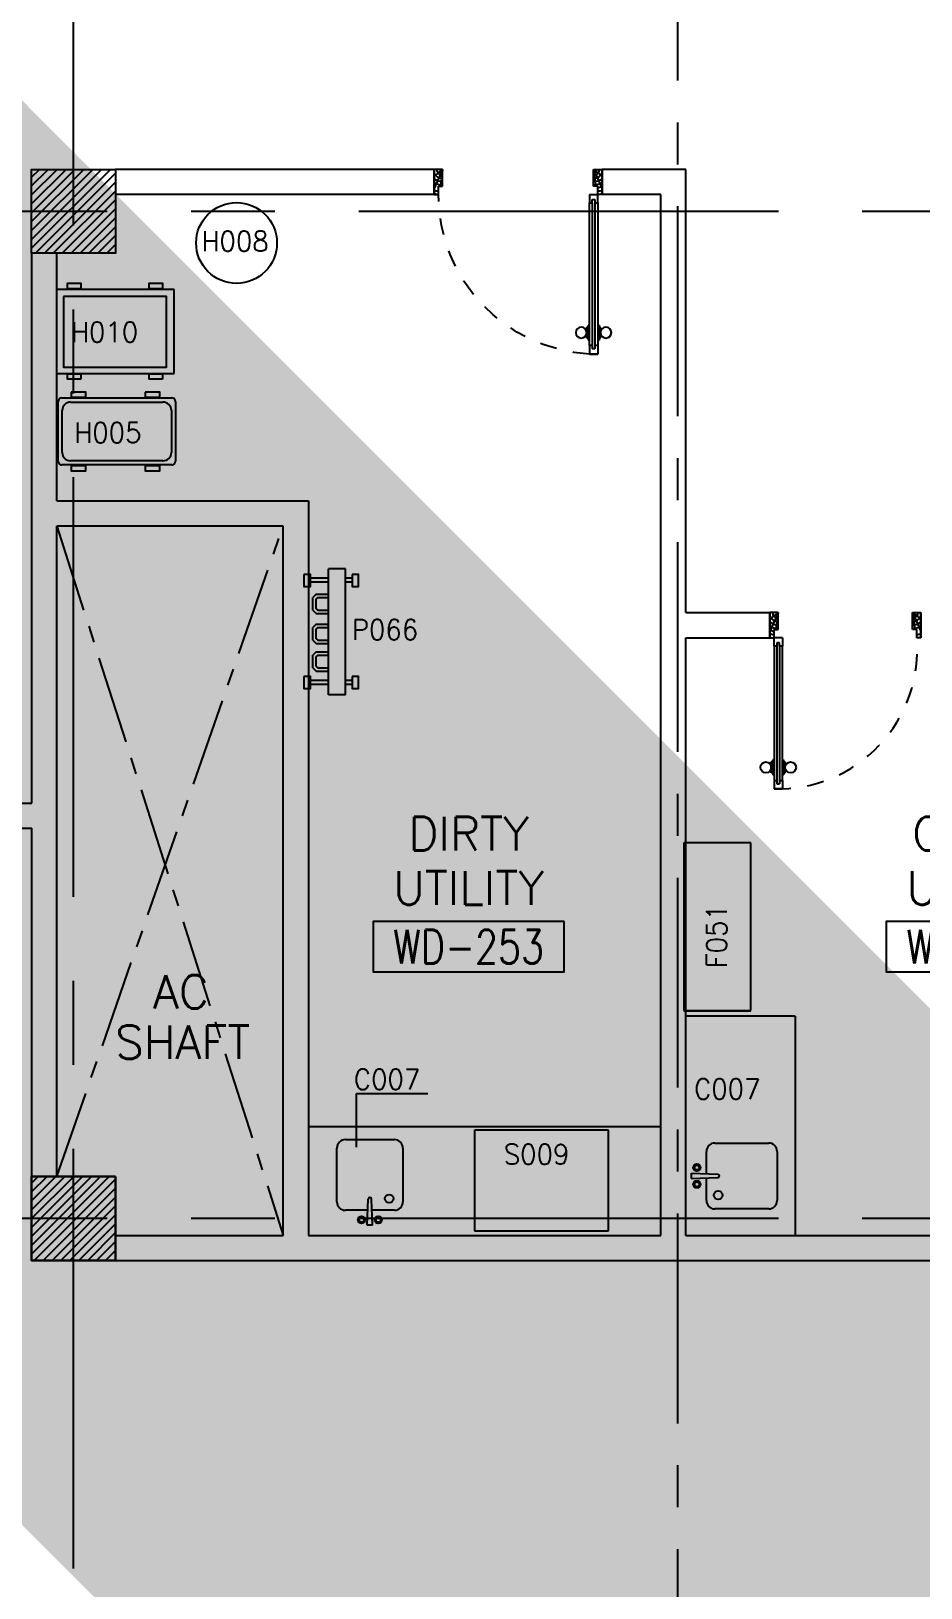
# Model space of a CAD drawing. Extents: x 88852.7 to 88945.7, y 39921.6 to 40001.1.
# Drawn here: x 88920.56 to 88925.86, y 39957.5 to 39966.77 of the extents above; entities that cross this region are included whole.
import ezdxf
from ezdxf.enums import TextEntityAlignment as Align

# ---------------------------------------------------------------- set-up
doc = ezdxf.new("R2010")
doc.units = 0
doc.header["$MEASUREMENT"] = 0
for name, pattern in [('CENTER', [2, 1.25, -0.25, 0.25, -0.25]), ('CENTER2', [1.125, 0.75, -0.125, 0.125, -0.125]), ('CENTERX2', [4, 2.5, -0.5, 0.5, -0.5]), ('HIDDEN', [0.375, 0.25, -0.125])]:
    doc.linetypes.add(name, pattern=pattern)
doc.layers.get('0').update_dxf_attribs({"linetype": 'CONTINUOUS'})
for name, color, linetype in [('A-TEXT', 7, 'CONTINUOUS'), ('AXES', 11, 'CENTERX2'), ('AXES1', 11, 'CENTER'), ('COL', 2, 'CONTINUOUS'), ('DOOR', 7, 'CONTINUOUS'), ('HAT', 8, 'CONTINUOUS'), ('INSUL', 4, 'CONTINUOUS'), ('ME-FIX', 7, 'CONTINUOUS'), ('MEDICAL', 4, 'CONTINUOUS'), ('NON-MEDICAL', 4, 'CONTINUOUS'), ('RM-BOX', 4, 'CONTINUOUS'), ('RM-NAME', 2, 'CONTINUOUS'), ('RM-NO', 2, 'CONTINUOUS'), ('WALL', 4, 'CONTINUOUS')]:
    doc.layers.add(name, color=color, linetype=linetype)
doc.styles.add('ROMANS', font='ROMANS.shx', dxfattribs={"width": 0.6})
doc.dimstyles.new('DIM-OUT', dxfattribs={"dimscale": 0, "dimtxt": 0.24, "dimasz": 0.08, "dimexe": 0.02, "dimexo": 0.02, "dimgap": 0.05, "dimtad": 1, "dimdec": 0, "dimlfac": 1000, "dimzin": 0, "dimdsep": 46, "dimtxsty": 'ROMANS', "dimblk1": 'ARCHTICK', "dimblk2": 'ARCHTICK', "dimsah": 1, "dimcen": 0.01, "dimdle": 0.08, "dimclrd": 4, "dimclre": 4, "dimclrt": 2, "dimadec": 0, "dimazin": 0, "dimtp": 2, "dimtm": 2, "dimtfac": 0.114286, "dimtdec": 0, "dimtix": 1, "dimtmove": 2, "dimatfit": 3, "dimldrblk": 'ARCHTICK', "dimfxl": 0, "dimtolj": 1, "dimtzin": 0, "dimarcsym": 0})

# ---------------------------------------------------------------- blocks, each defined once
blk = doc.blocks.new('DOOR90')
at = {"layer": 'DOOR', "linetype": 'ByBlock'}
for p, q in [((0, 0), (-150, 0)), ((-200, -25), (-1000, -25)), ((-200, -42), (-1000, -42)), ((-200, -58), (-1000, -58)), ((-1000, -75), (-200, -75))]:
    blk.add_line(p, q, dxfattribs=at)
at = {"layer": 'DOOR', "color": 0, "linetype": 'ByBlock'}
for p, q in [((-150, 0), (-150, -25)), ((-150, 0), (0, 0)), ((0, -50), (0, 0)), ((-1050, -25), (-1050, -75)), ((-1050, -75), (-1050, -25)), ((-1000, -25), (-1050, -25)), ((-1000, -75), (-1050, -75)), ((-1020, -42), (-1020, -58)), ((-1000, -42), (-1020, -42)), ((-1000, -58), (-1020, -58)), ((-1000, -25), (-1000, -42)), ((-1000, -58), (-1000, -75)), ((-967.6, -25), (-967.6, -17.8)), ((-877.6, -17.8), (-967.6, -17.8)), ((-967.6, -75), (-967.6, -82.2)), ((-877.6, -82.2), (-967.6, -82.2)), ((-955, -17.8), (-955, -8.8)), ((-955, -8.8), (-890.2, -8.8)), ((-955, -17.8), (-890.2, -17.8)), ((-955, -82.2), (-955, -91.2)), ((-955, -82.2), (-890.2, -82.2)), ((-955, -91.2), (-890.2, -91.2)), ((-890.2, -17.8), (-890.2, -8.8)), ((-890.2, -82.2), (-890.2, -91.2)), ((-877.6, -25), (-877.6, -17.8)), ((-877.6, -75), (-877.6, -82.2)), ((-200, -42), (-200, -25)), ((-200, -25), (-150, -25)), ((-180, -42), (-200, -42)), ((-200, -75), (-200, -58)), ((-200, -58), (-180, -58)), ((-150, -75), (-200, -75)), ((-180, -58), (-180, -42)), ((-150, -75), (-150, -25)), ((-150, -25), (-100, -25)), ((-100, -25), (-100, -50)), ((-100, -50), (0, -50)), ((-150, -900), (-150, -875)), ((-150, -875), (-100, -875)), ((0, -900), (-150, -900)), ((-150, -900), (0, -900)), ((-100, -850), (0, -850)), ((-100, -875), (-100, -850)), ((0, -850), (0, -900))]:
    blk.add_line(p, q, dxfattribs=at)
at = {"layer": 'DOOR', "color": 9, "linetype": 'ByBlock'}
for p, q in [((0, -50), (-113.7, 0)), ((0, -50), (-40.1, 0)), ((0, -50), (-100, -36.6)), ((0, -850), (-113.7, -900)), ((0, -850), (-100, -863.4)), ((0, -850), (-40.1, -900))]:
    blk.add_line(p, q, dxfattribs=at)
at = {"layer": 'DOOR', "color": 0, "linetype": 'ByBlock'}
for centre in [(-922.6, 23.5), (-922.6, -123.5)]:
    blk.add_circle(centre, 32.4, dxfattribs=at)
at = {"layer": 'DOOR', "color": 9, "linetype": 'ByBlock'}
for centre, radius, start, end in [((0, -50), 74.4, 137.77643, 180), ((0, -50), 54.4, 113.20738, 180), ((0, -50), 154.4, 161.10529, 166.28577), ((0, -50), 134.4, 158.15985, 169.28002), ((0, -50), 114.4, 154.08384, 167.37743), ((0, -50), 94.4, 148.01819, 180), ((0, -50), 34.4, 90, 180), ((0, -50), 14.4, 90, 180), ((0, -850), 154.4, 193.71423, 198.89471), ((0, -850), 134.4, 190.71998, 201.84015), ((0, -850), 94.4, 180, 211.98181), ((0, -850), 74.4, 180, 222.22357), ((0, -850), 54.4, 180, 246.79262), ((0, -850), 34.4, 180, 270), ((0, -850), 14.4, 180, 270)]:
    blk.add_arc(centre, radius, start, end, dxfattribs=at)
at = {"layer": 'DOOR', "linetype": 'HIDDEN', "ltscale": 0.5}
blk.add_arc((-222.2, -50), 828.2, 178.27012, 275.00304, dxfattribs=at)
blk = doc.blocks.new('RM1')
at = {"layer": 'RM-BOX'}
blk.add_lwpolyline([(569.9, -200), (-569.9, -200), (-569.9, -500), (569.9, -500)], close=True, dxfattribs=at)
at = {"layer": 'RM-NAME', "style": 'ROMANS'}
for tag, p in [('ROOMNAME1', (0, 323.8)), ('ROOMNAME2', (0, 0))]:
    blk.add_attdef(tag, text='', height=200, dxfattribs=at).set_placement(p, align=Align.MIDDLE)
at = {"layer": 'RM-NO', "style": 'ROMANS', "width": 0.8}
blk.add_attdef('ROOMNO', text='', height=200, dxfattribs=at).set_placement((0, -350), align=Align.MIDDLE)
blk = doc.blocks.new('*X556')
at = {"color": 0}
for p, q in [((238728.6, 149527), (239191.3, 149989.7)), ((238728.6, 149580.1), (239138.2, 149989.7)), ((238728.6, 149633.1), (239085.2, 149989.7)), ((238728.6, 149686.1), (239032.2, 149989.7)), ((238728.6, 149739.2), (238979.1, 149989.7)), ((238728.6, 149792.2), (238926.1, 149989.7)), ((238728.6, 149845.2), (238873.1, 149989.7)), ((238728.6, 149898.3), (238820, 149989.7)), ((238728.6, 149951.3), (238767, 149989.7)), ((238744.3, 149489.7), (239228.6, 149974)), ((238797.3, 149489.7), (239228.6, 149921)), ((238850.4, 149489.7), (239228.6, 149867.9)), ((238903.4, 149489.7), (239228.6, 149814.9)), ((238956.4, 149489.7), (239228.6, 149761.9)), ((239009.5, 149489.7), (239228.6, 149708.8)), ((239062.5, 149489.7), (239228.6, 149655.8)), ((239115.5, 149489.7), (239228.6, 149602.8)), ((239168.6, 149489.7), (239228.6, 149549.7)), ((239221.6, 149489.7), (239228.6, 149496.7))]:
    blk.add_line(p, q, dxfattribs=at)
blk = doc.blocks.new('COL50')
at = {"layer": 'COL'}
blk.add_lwpolyline([(-250, 250), (-250, -250), (250, -250), (250, 250)], close=True, dxfattribs=at)
blk = doc.blocks.new('*X555')
at = {"color": 0}
for p, q in [((238728.6, 155519.8), (239198.5, 155989.7)), ((238728.6, 155572.8), (239145.5, 155989.7)), ((238728.6, 155625.8), (239092.5, 155989.7)), ((238728.6, 155678.9), (239039.4, 155989.7)), ((238728.6, 155731.9), (238986.4, 155989.7)), ((238728.6, 155784.9), (238933.4, 155989.7)), ((238728.6, 155838), (238880.3, 155989.7)), ((238728.6, 155891), (238827.3, 155989.7)), ((238728.6, 155944), (238774.3, 155989.7)), ((238751.6, 155489.7), (239228.6, 155966.7)), ((238804.6, 155489.7), (239228.6, 155913.7)), ((238857.6, 155489.7), (239228.6, 155860.7)), ((238910.7, 155489.7), (239228.6, 155807.6)), ((238963.7, 155489.7), (239228.6, 155754.6)), ((239016.7, 155489.7), (239228.6, 155701.6)), ((239069.8, 155489.7), (239228.6, 155648.5)), ((239122.8, 155489.7), (239228.6, 155595.5)), ((239175.8, 155489.7), (239228.6, 155542.5))]:
    blk.add_line(p, q, dxfattribs=at)
blk = doc.blocks.new('DOOR-10')
at = {"layer": 'DOOR', "color": 0, "linetype": 'ByBlock'}
for p, q in [((-25.7, 1100), (-75.7, 1100)), ((-75.7, 1100), (-25.7, 1100)), ((-75.7, 1050), (-75.7, 1100)), ((-58.7, 1050), (-75.7, 1050)), ((-42.7, 1070), (-58.7, 1070)), ((-58.7, 1050), (-58.7, 1070)), ((-42.7, 1050), (-42.7, 1070)), ((-25.7, 1050), (-42.7, 1050)), ((-25.7, 1050), (-25.7, 1100)), ((-82.9, 1005), (-91.9, 1005)), ((-91.9, 1005), (-91.9, 940.2)), ((-82.9, 940.2), (-91.9, 940.2)), ((-75.7, 1017.6), (-82.9, 1017.6)), ((-82.9, 927.6), (-82.9, 1017.6)), ((-82.9, 1005), (-82.9, 940.2)), ((-75.7, 927.6), (-82.9, 927.6)), ((-25.7, 1017.6), (-18.5, 1017.6)), ((-25.7, 927.6), (-18.5, 927.6)), ((-18.5, 927.6), (-18.5, 1017.6)), ((-18.5, 1005), (-9.5, 1005)), ((-18.5, 1005), (-18.5, 940.2)), ((-18.5, 940.2), (-9.5, 940.2)), ((-9.5, 1005), (-9.5, 940.2)), ((-75.7, 200), (-58.7, 200)), ((-75.7, 150), (-75.7, 200)), ((-58.7, 200), (-58.7, 180)), ((-42.7, 200), (-25.7, 200)), ((-42.7, 180), (-42.7, 200)), ((-25.7, 200), (-25.7, 150)), ((-1000.7, 0), (-1000.7, 150)), ((-1000.7, 150), (-975.7, 150)), ((-1000.7, 150), (-1000.7, 0)), ((-975.7, 150), (-975.7, 100)), ((-975.7, 100), (-950.7, 100)), ((-950.7, 100), (-950.7, 0)), ((-75.7, 150), (-25.7, 150)), ((-58.7, 180), (-42.7, 180)), ((-50.7, 100), (-50.7, 0)), ((-25.7, 100), (-50.7, 100)), ((-0.7, 150), (-25.7, 150)), ((-25.7, 150), (-25.7, 100)), ((-950.7, 0), (-1000.7, 0)), ((-50.7, 0), (-0.7, 0))]:
    blk.add_line(p, q, dxfattribs=at)
at = {"layer": 'DOOR', "linetype": 'ByBlock'}
for p, q in [((-75.7, 1050), (-75.7, 200)), ((-58.7, 200), (-58.7, 1050)), ((-42.7, 200), (-42.7, 1050)), ((-25.7, 200), (-25.7, 1050))]:
    blk.add_line(p, q, dxfattribs=at)
at = {"layer": 'DOOR', "color": 9, "linetype": 'ByBlock'}
for p, q in [((-950.7, 0), (-1000.7, 113.7)), ((-950.7, 0), (-964.1, 100)), ((-50.7, 0), (-0.7, 113.7)), ((-50.7, 0), (-37.3, 100)), ((-0.7, 0), (-0.7, 150)), ((-950.7, 0), (-1000.7, 40.1)), ((-50.7, 0), (-0.7, 40.1))]:
    blk.add_line(p, q, dxfattribs=at)
at = {"layer": 'DOOR', "color": 0, "linetype": 'ByBlock'}
for centre in [(-124.2, 972.6), (22.8, 972.6)]:
    blk.add_circle(centre, 32.4, dxfattribs=at)
at = {"layer": 'DOOR', "linetype": 'HIDDEN', "ltscale": 0.5}
blk.add_arc((-23.4, 149.1), 952.3, 93.14816, 179.94816, dxfattribs=at)
at = {"layer": 'DOOR', "color": 9, "linetype": 'ByBlock'}
for centre, radius, start, end in [((-950.7, 0), 154.4, 103.71423, 108.89471), ((-950.7, 0), 134.4, 100.71998, 111.84015), ((-950.7, 0), 94.4, 90, 121.98181), ((-50.7, 0), 94.4, 58.01819, 90), ((-50.7, 0), 134.4, 68.15985, 79.28002), ((-50.7, 0), 114.4, 64.08384, 77.37743), ((-50.7, 0), 154.4, 71.10529, 76.28577), ((-950.7, 0), 74.4, 90, 132.22357), ((-950.7, 0), 54.4, 90, 156.79262), ((-950.7, 0), 34.4, 90, 180), ((-950.7, 0), 14.4, 90, 180), ((-50.7, 0), 74.4, 47.77643, 90), ((-50.7, 0), 54.4, 23.20738, 90), ((-50.7, 0), 34.4, 0, 90), ((-50.7, 0), 14.4, 0, 90)]:
    blk.add_arc(centre, radius, start, end, dxfattribs=at)

msp = doc.modelspace()

# ---------------------------------------------------------------- linework, layer by layer
at = {"layer": 'AXES'}
for p, q in [((88920.8103, 39921.6153), (88920.8103, 40000.4279)), ((88945.0103, 39965.6996), (88876.9703, 39965.6996)), ((88945.0103, 39959.6996), (88876.9703, 39959.6996))]:
    msp.add_line(p, q, dxfattribs=at)
at = {"layer": 'AXES1'}
msp.add_line((88924.4103, 39928.4796), (88924.4103, 39987.2996), dxfattribs=at)
msp.add_line((88924.4103, 39928.4796), (88924.4103, 39987.2996), dxfattribs=at)
at = {"layer": 'INSUL', "linetype": 'CENTER2', "ltscale": 0.7}
for p, q in [((88920.7104, 39959.9496), (88922.0593, 39963.8246)), ((88920.7104, 39963.8246), (88922.0593, 39959.5996))]:
    msp.add_line(p, q, dxfattribs=at)
at = {"layer": 'ME-FIX'}
for p, q in [((88925.1093, 39960.9056), (88924.4593, 39960.9056)), ((88925.1093, 39960.9056), (88925.1093, 39959.5976)), ((88922.2103, 39960.2476), (88924.3093, 39960.2476)), ((88922.4296, 39960.1696), (88922.7225, 39960.1696)), ((88924.6314, 39960.1495), (88924.9524, 39960.1495)), ((88922.3797, 39959.7986), (88922.3797, 39960.1197)), ((88922.7724, 39960.1197), (88922.7724, 39959.7986)), ((88924.5815, 39959.9632), (88924.5815, 39960.0997)), ((88925.0023, 39960.0997), (88925.0023, 39959.8067)), ((88924.4933, 39959.9692), (88924.6485, 39959.9632)), ((88924.4933, 39959.9372), (88924.4933, 39959.9692)), ((88924.4933, 39959.9372), (88924.6485, 39959.9432)), ((88924.5815, 39959.8067), (88924.5815, 39959.9432)), ((88922.56, 39959.6605), (88922.5661, 39959.8158)), ((88922.5921, 39959.6605), (88922.586, 39959.8158)), ((88922.5661, 39959.7487), (88922.4296, 39959.7487)), ((88922.7225, 39959.7487), (88922.586, 39959.7487)), ((88924.9524, 39959.7569), (88924.6314, 39959.7569)), ((88922.5921, 39959.6605), (88922.56, 39959.6605))]:
    msp.add_line(p, q, dxfattribs=at)
for centre, radius in [((88924.5244, 39960.003), 0.0217), ((88924.5244, 39960.003), 0.014), ((88924.5244, 39959.9034), 0.0217), ((88924.5244, 39959.9034), 0.014), ((88924.6509, 39959.8387), 0.0255), ((88922.6905, 39959.8182), 0.0255), ((88922.5263, 39959.6916), 0.0217), ((88922.5263, 39959.6916), 0.014), ((88922.6258, 39959.6916), 0.0217), ((88922.6258, 39959.6916), 0.014)]:
    msp.add_circle(centre, radius, dxfattribs=at)
for centre, radius, start, end in [((88922.4296, 39960.1197), 0.0499, 90, 180), ((88922.7225, 39960.1197), 0.0499, 0, 90), ((88924.6314, 39960.0997), 0.0499, 90, 180), ((88924.9524, 39960.0997), 0.0499, 0, 90), ((88924.6485, 39959.9532), 0.00997, 270, 90), ((88922.4296, 39959.7986), 0.0499, 180, 270), ((88922.576, 39959.8158), 0.00997, 0, 180), ((88922.7225, 39959.7986), 0.0499, 270, 0), ((88924.6314, 39959.8067), 0.0499, 180, 270), ((88924.9524, 39959.8067), 0.0499, 270, 0)]:
    msp.add_arc(centre, radius, start, end, dxfattribs=at)
at = {"layer": 'MEDICAL'}
for p, q in [((88921.4089, 39965.2346), (88920.7089, 39965.2346)), ((88920.7089, 39965.2346), (88920.7089, 39964.7346)), ((88921.4089, 39964.7346), (88921.4089, 39965.2346)), ((88920.7089, 39964.7346), (88921.4089, 39964.7346)), ((88920.7177, 39964.2116), (88920.7177, 39964.5656)), ((88920.7407, 39964.5886), (88921.3947, 39964.5886)), ((88920.7427, 39964.2636), (88920.7427, 39964.5136)), ((88920.7927, 39964.5636), (88921.3427, 39964.5636)), ((88921.3927, 39964.5136), (88921.3927, 39964.2636)), ((88921.4177, 39964.5656), (88921.4177, 39964.2116)), ((88921.3947, 39964.1886), (88920.7407, 39964.1886)), ((88921.3427, 39964.2136), (88920.7927, 39964.2136)), ((88922.3285, 39963.5139), (88922.2216, 39963.5139)), ((88922.3285, 39963.4911), (88922.2216, 39963.4911)), ((88922.3285, 39962.8187), (88922.3285, 39963.5707)), ((88922.4299, 39963.5707), (88922.3285, 39963.5707)), ((88922.4299, 39962.8187), (88922.4299, 39963.5707)), ((88922.4698, 39963.5139), (88922.4299, 39963.5139)), ((88922.4698, 39963.4911), (88922.4299, 39963.4911)), ((88922.2564, 39963.4195), (88922.2364, 39963.3995)), ((88922.2364, 39963.3235), (88922.2364, 39963.3995)), ((88922.2564, 39963.4195), (88922.33, 39963.4195)), ((88922.2647, 39963.3995), (88922.2564, 39963.3912)), ((88922.2564, 39963.3318), (88922.2564, 39963.3912)), ((88922.2647, 39963.3995), (88922.33, 39963.3995)), ((88922.2364, 39963.3235), (88922.2564, 39963.3035)), ((88922.2564, 39963.3318), (88922.2647, 39963.3235)), ((88922.2564, 39963.3035), (88922.33, 39963.3035)), ((88922.2647, 39963.3235), (88922.33, 39963.3235)), ((88922.2564, 39963.2407), (88922.2364, 39963.2207)), ((88922.2364, 39963.1447), (88922.2364, 39963.2207)), ((88922.2564, 39963.2407), (88922.33, 39963.2407)), ((88922.2647, 39963.2207), (88922.2564, 39963.2124)), ((88922.2564, 39963.153), (88922.2564, 39963.2124)), ((88922.2647, 39963.2207), (88922.33, 39963.2207)), ((88922.2364, 39963.1447), (88922.2564, 39963.1247)), ((88922.2564, 39963.153), (88922.2647, 39963.1447)), ((88922.2564, 39963.1247), (88922.33, 39963.1247)), ((88922.2647, 39963.1447), (88922.33, 39963.1447)), ((88922.2564, 39963.0758), (88922.2364, 39963.0558)), ((88922.2364, 39962.9798), (88922.2364, 39963.0558)), ((88922.2564, 39963.0758), (88922.33, 39963.0758)), ((88922.2647, 39963.0558), (88922.2564, 39963.0475)), ((88922.2564, 39962.9881), (88922.2564, 39963.0475)), ((88922.2647, 39963.0558), (88922.33, 39963.0558)), ((88922.2364, 39962.9798), (88922.2564, 39962.9598)), ((88922.2564, 39962.9881), (88922.2647, 39962.9798)), ((88922.2564, 39962.9598), (88922.33, 39962.9598)), ((88922.2647, 39962.9798), (88922.33, 39962.9798)), ((88922.3285, 39962.9042), (88922.2216, 39962.9042)), ((88922.3285, 39962.8814), (88922.2216, 39962.8814)), ((88922.4698, 39962.9042), (88922.4299, 39962.9042)), ((88922.4698, 39962.8814), (88922.4299, 39962.8814)), ((88922.4299, 39962.8187), (88922.3285, 39962.8187)), ((88923.9983, 39960.227), (88923.1983, 39960.227)), ((88923.1983, 39960.227), (88923.1983, 39959.627)), ((88923.9983, 39959.627), (88923.9983, 39960.227)), ((88923.1983, 39959.627), (88923.9983, 39959.627))]:
    msp.add_line(p, q, dxfattribs=at)
for points in [[(88920.854, 39965.2374), (88920.7736, 39965.2374), (88920.7736, 39965.2708), (88920.854, 39965.2708)], [(88921.34, 39965.2374), (88921.2596, 39965.2374), (88921.2596, 39965.2708), (88921.34, 39965.2708)], [(88920.7509, 39965.1926), (88920.7509, 39964.7706), (88921.3629, 39964.7706), (88921.3629, 39965.1926)], [(88920.854, 39964.6991), (88920.7736, 39964.6991), (88920.7736, 39964.7325), (88920.854, 39964.7325)], [(88921.34, 39964.6991), (88921.2596, 39964.6991), (88921.2596, 39964.7325), (88921.34, 39964.7325)], [(88920.7952, 39964.6224), (88920.7952, 39964.5931), (88920.8831, 39964.5931), (88920.8831, 39964.6224)], [(88921.2362, 39964.6224), (88921.2362, 39964.5931), (88921.3241, 39964.5931), (88921.3241, 39964.6224)], [(88920.7952, 39964.1834), (88920.7952, 39964.1541), (88920.8831, 39964.1541), (88920.8831, 39964.1834)], [(88921.2362, 39964.1834), (88921.2362, 39964.1541), (88921.3241, 39964.1541), (88921.3241, 39964.1834)], [(88922.1825, 39963.5368), (88922.1825, 39963.465), (88922.2216, 39963.465), (88922.2216, 39963.5368)], [(88922.4698, 39963.5368), (88922.4698, 39963.465), (88922.5089, 39963.465), (88922.5089, 39963.5368)], [(88922.1825, 39962.9287), (88922.1825, 39962.857), (88922.2216, 39962.857), (88922.2216, 39962.9287)], [(88922.4698, 39962.9287), (88922.4698, 39962.857), (88922.5089, 39962.857), (88922.5089, 39962.9287)]]:
    msp.add_lwpolyline(points, close=True, dxfattribs=at)
msp.add_circle((88921.7812, 39965.5112), 0.2408, dxfattribs=at)
for centre, radius, start, end in [((88920.7407, 39964.5656), 0.023, 90, 180), ((88920.7927, 39964.5136), 0.05, 90, 180), ((88921.3427, 39964.5136), 0.05, 0, 90), ((88921.3947, 39964.5656), 0.023, 0, 90), ((88920.7927, 39964.2636), 0.05, 180, 270), ((88921.3427, 39964.2636), 0.05, 270, 0), ((88920.7407, 39964.2116), 0.023, 180, 270), ((88921.3947, 39964.2116), 0.023, 270, 0)]:
    msp.add_arc(centre, radius, start, end, dxfattribs=at)
at = {"layer": 'NON-MEDICAL'}
for p, q in [((88924.4458, 39961.9386), (88924.4458, 39960.9386)), ((88924.8458, 39961.9386), (88924.4458, 39961.9386)), ((88924.8458, 39960.9386), (88924.8458, 39961.9386)), ((88924.4458, 39960.9386), (88924.8458, 39960.9386)), ((88924.8458, 39960.9355), (88924.4458, 39960.9355))]:
    msp.add_line(p, q, dxfattribs=at)
at = {"layer": 'WALL'}
for p, q in [((88922.9593, 39965.9496), (88921.0603, 39965.9496)), ((88922.9593, 39965.7996), (88922.9593, 39965.9496)), ((88924.4593, 39965.9496), (88923.9593, 39965.9496)), ((88923.9593, 39965.7996), (88923.9593, 39965.9496)), ((88924.4593, 39963.3096), (88924.4593, 39965.9496)), ((88922.9593, 39965.7996), (88921.0603, 39965.7996)), ((88924.3093, 39965.7996), (88923.9593, 39965.7996)), ((88924.3093, 39959.5996), (88924.3093, 39965.7996)), ((88920.5604, 39962.1746), (88920.5604, 39965.4496)), ((88920.7094, 39963.9746), (88920.7094, 39965.4496)), ((88920.7094, 39963.9746), (88922.2093, 39963.9746)), ((88922.2093, 39963.9746), (88922.2093, 39959.5996)), ((88922.0593, 39963.8246), (88920.7103, 39963.8246)), ((88920.7103, 39959.9496), (88920.7103, 39963.8246)), ((88922.0593, 39959.5996), (88922.0593, 39963.8246)), ((88924.4593, 39963.3096), (88924.9593, 39963.3096)), ((88924.9593, 39963.1596), (88924.9593, 39963.3096)), ((88924.4593, 39963.1596), (88924.9593, 39963.1596)), ((88924.4593, 39959.5996), (88924.4593, 39963.1596)), ((88919.9104, 39962.1746), (88920.5604, 39962.1746)), ((88919.9104, 39962.0246), (88920.5604, 39962.0246)), ((88920.5604, 39959.7996), (88920.5604, 39962.0246)), ((88921.0603, 39959.5996), (88922.0593, 39959.5996)), ((88922.2093, 39959.5996), (88924.3093, 39959.5996)), ((88924.4593, 39959.5996), (88927.7603, 39959.5996)), ((88921.0603, 39959.4496), (88927.7603, 39959.4496))]:
    msp.add_line(p, q, dxfattribs=at)
at = {"layer": 'WALL', "linetype": 'ByBlock', "ltscale": 0.3}
for points in [[(88921.0603, 39965.4496), (88920.5603, 39965.4496), (88920.5603, 39965.9496), (88921.0603, 39965.9496)], [(88921.0603, 39959.9496), (88920.5603, 39959.9496), (88920.5603, 39959.4496), (88921.0603, 39959.4496)]]:
    msp.add_lwpolyline(points, close=True, dxfattribs=at)

# ---------------------------------------------------------------- block references
at = {"layer": 'COL', "xscale": -0.001000000003841706, "yscale": 0.000999999996565748, "zscale": 0.001}
for p in [(88920.8103, 39965.6996), (88920.8103, 39959.6996)]:
    msp.add_blockref('COL50', p, dxfattribs=at)
at = {"layer": 'DOOR', "color": 0, "linetype": 'ByBlock', "ltscale": 0.3, "xscale": -0.001000000003841706, "yscale": 0.000999999996565748, "zscale": 0.001, "rotation": 180}
msp.add_blockref('DOOR-10', (88923.96, 39965.9496), dxfattribs=at)
at = {"layer": 'DOOR', "color": 0, "linetype": 'ByBlock', "xscale": 0.000999999996565748, "yscale": 0.000999999996565748, "zscale": 0.001, "rotation": 90}
msp.add_blockref('DOOR90', (88924.9593, 39963.3096), dxfattribs=at)
at = {"layer": 'HAT', "xscale": 0.001000000003841706, "yscale": 0.000999999996565748, "zscale": 0.001}
for name in ['*X555', '*X556']:
    msp.add_blockref(name, (88681.8317, 39809.9598), dxfattribs=at)
at = {"layer": 'RM-NAME', "xscale": 0.001000000003841706, "yscale": 0.000999999996565748, "zscale": 0.001}
for p, values in [((88923.1647, 39961.6687), {'ROOMNO': 'WD-253', 'ROOMNAME2': 'UTILITY', 'ROOMNAME1': 'DIRTY'}), ((88926.2232, 39961.6687), {'ROOMNO': 'WD-254', 'ROOMNAME2': 'UTILITY', 'ROOMNAME1': 'CLEAN'})]:
    msp.add_blockref('RM1', p, dxfattribs=at).add_auto_attribs(values)

# ---------------------------------------------------------------- texts
at = {"layer": 'A-TEXT', "color": 7, "ltscale": 400, "style": 'ROMANS', "width": 0.95}
for s, p in [('H008', (88921.5721, 39965.4617)), ('H010', (88920.7943, 39964.9203)), ('H005', (88920.8141, 39964.3216)), ('P066', (88922.4679, 39963.1473)), ('C007', (88922.4804, 39960.4685)), ('C007', (88924.5078, 39960.4117)), ('S009', (88923.3737, 39960.0226))]:
    msp.add_text(s, height=0.12, dxfattribs=at).set_placement(p)
msp.add_text('F051', height=0.12, rotation=90, dxfattribs=at).set_placement((88924.7026, 39961.1918))
at = {"layer": 'RM-NAME', "style": 'ROMANS'}
for s, p in [('AC', (88921.4504, 39961.0504)), ('SHAFT', (88921.46, 39960.7505))]:
    msp.add_text(s, height=0.2, dxfattribs=at).set_placement(p, align=Align.MIDDLE)

# ---------------------------------------------------------------- leaders
at = {"layer": 'A-TEXT'}
msp.add_leader([(88922.496, 39960.125), (88922.496, 39960.4452), (88922.9216, 39960.4452)], dimstyle='DIM-OUT', override={"dimscale": 1, "dimasz": 40}, dxfattribs=at)

doc.saveas('drawing.dxf')
